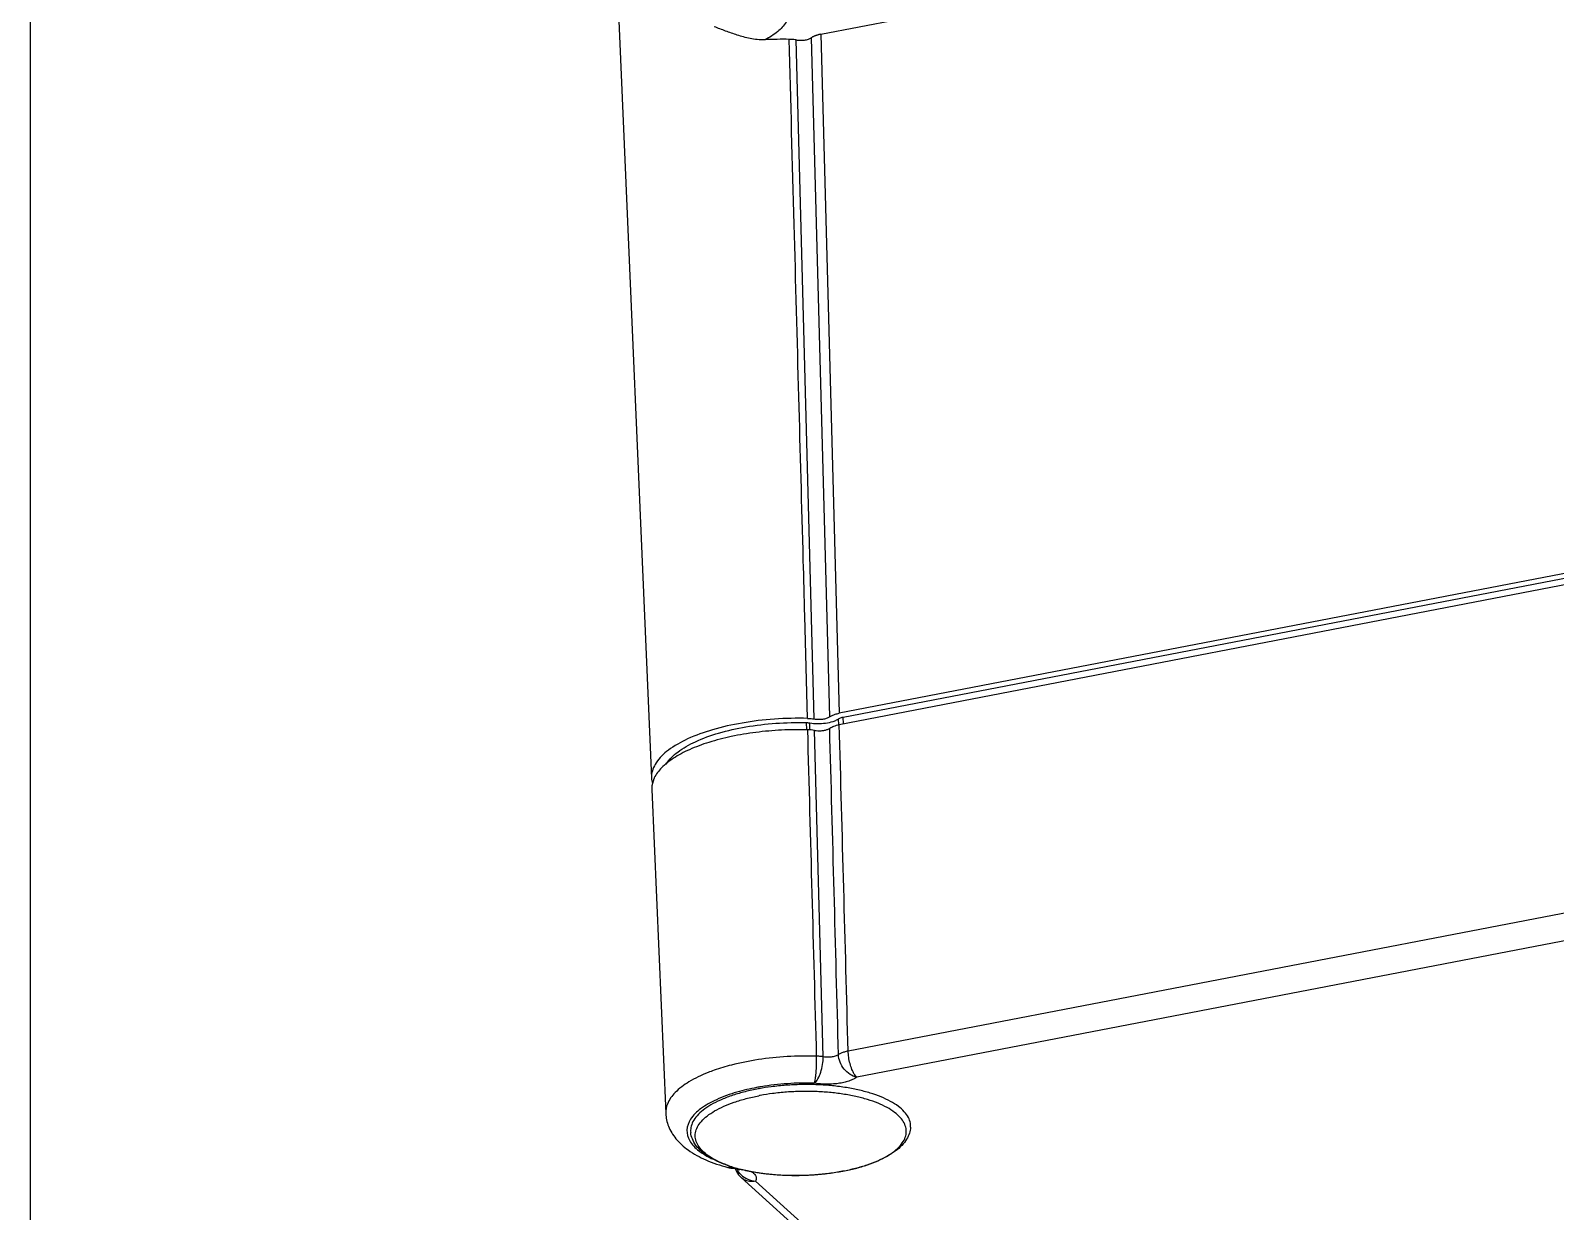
# Model space of a CAD drawing. Header units: millimetres. Extents: x 306 to 1885, y 393 to 1000.
# Drawn here: x 305.9 to 372, y 634.4 to 685.6 of the extents above; entities that cross this region are included whole.
import ezdxf

# ---------------------------------------------------------------- set-up
doc = ezdxf.new("R2010")
doc.units = ezdxf.units.MM

# ---------------------------------------------------------------- blocks, each defined once
blk = doc.blocks.new('*u3')
at = {"color": 7}
for p, q in [((57.87, 32.685), (20.479, 66.401)), ((58.561, 32.511), (21.171, 66.227)), ((53.655, 32.211), (53.671, 32.214)), ((53.672, 32.21), (53.656, 32.207)), ((58.706, 32.122), (58.644, 32.144)), ((58.864, 32.082), (58.706, 32.122)), ((59.055, 32.054), (58.864, 32.082)), ((62.868, 13.826), (62.195, 29.421)), ((-10.536, 15.439), (52.988, 27.679)), ((54.611, 26.694), (55.03, 10.972)), ((-10.118, 14.181), (53.406, 26.42)), ((64.52, -24.665), (62.882, 13.276)), ((53.643, 10.33), (-9.744, -1.883)), ((-9.554, -1.516), (53.832, 10.697)), ((53.63, 10.659), (53.643, 10.33)), ((53.858, 10.699), (53.874, 10.416)), ((55.181, -22.391), (54.305, 10.318)), ((55.039, 10.421), (55.912, -22.287)), ((55.249, 10.941), (55.252, 10.61)), ((55.357, 10.392), (55.493, 5.451)), ((55.404, 10.943), (55.41, 10.595)), ((-9.539, -2.065), (53.843, 10.147)), ((54.719, -22.562), (53.843, 10.147)), ((54.725, -22.561), (-8.366, -34.717))]:
    blk.add_line(p, q, dxfattribs=at)
for centre, radius, start, end in [((57.786, 31.567), 1.121, 65.98833, 85.72747), ((57.791, 31.583), 1.105, 45.73376, 65.89499), ((57.895, 31.77), 0.997, 27.28302, 48.08703), ((56.601, 24.229), 8.139, 75.52919, 76.53266), ((56.803, 25.13), 7.21, 73.05165, 75.29165), ((56.824, 25.076), 7.263, 72.2546, 75.56868), ((57.898, 31.771), 0.994, 18.88333, 27.30246), ((56.982, 25.722), 6.591, 71.88716, 73.03972), ((57.142, 26.209), 6.078, 70.42043, 71.89008), ((57.003, 25.652), 6.659, 71.77513, 72.21055), ((58.949, 31.06), 1, 74.84438, 83.88635), ((57.082, 25.889), 6.409, 70.89638, 71.77873), ((59.126, 31.71), 0.325, 75.10051, 93.28893), ((58.141, 27.756), 4.257, 61.82372, 64.91207), ((55.668, 39.64), 11.664, 279.53893, 280.60791), ((55.714, 38.914), 10.533, 280.52448, 280.90561), ((55.715, 39.061), 11.01, 280.33902, 280.90515), ((61.479, 13.867), 1.404, 334.55059, 336.28787), ((56.515, -3.794), 18.524, 269.17585, 272.77084)]:
    blk.add_arc(centre, radius, start, end, dxfattribs=at)
for points, start_tangent, end_tangent in [([(53.671, 32.214), (54.337, 32.32), (55.044, 32.391), (55.762, 32.421), (56.478, 32.412), (57.181, 32.362), (57.857, 32.272), (58.496, 32.144)], (0.982232, 0.187673), (0.972482, -0.232977)), ([(53.672, 32.21), (54.326, 32.316), (55.006, 32.385), (55.698, 32.418), (56.39, 32.413), (57.069, 32.37), (57.723, 32.29), (58.338, 32.175), (58.633, 32.103)], (0.981939, 0.189198), (0.967145, -0.254225)), ([(58.06, 32.229), (58.031, 32.248), (57.896, 32.371), (57.834, 32.518), (57.87, 32.685)], (-0.846793, 0.531922), (0.480398, 0.87705)), ([(57.87, 32.685), (58.151, 32.696), (58.408, 32.617), (58.56, 32.512)], (0.981939, 0.189198), (0.744523, -0.667597)), ([(58.562, 32.374), (58.757, 32.115)], (0.715927, -0.698175), (0.468849, -0.883278)), ([(50.398, 30.083), (50.452, 30.374), (50.59, 30.668), (50.819, 30.961), (51.135, 31.239), (51.528, 31.491), (51.984, 31.716), (52.496, 31.911), (53.056, 32.076), (53.655, 32.211)], (0.052658, 0.998613), (0.981939, 0.189198)), ([(53.656, 32.207), (53.055, 32.071), (52.487, 31.9), (51.979, 31.701), (51.541, 31.478), (51.179, 31.235), (50.902, 30.976), (50.713, 30.706), (50.618, 30.43), (50.616, 30.153), (50.71, 29.881)], (-0.981644, -0.190724), (0.462229, -0.886761)), ([(58.966, 32.019), (59.043, 32.054), (59.055, 32.053)], (0.757211, 0.653171), (0.983841, -0.179046)), ([(59, 32.011), (59.108, 32.034)], (0.937063, 0.34916), (0.998296, 0.058355)), ([(59.179, 31.936), (59.411, 31.847), (59.848, 31.641), (60.208, 31.412), (60.483, 31.164), (60.669, 30.901), (60.762, 30.629), (60.761, 30.352)], (0.942116, -0.335286), (-0.171541, -0.985177)), ([(59.18, 31.946), (59.617, 31.774), (60.078, 31.534), (60.457, 31.259), (60.737, 30.96), (60.912, 30.65), (60.99, 30.339)], (0.944904, -0.327348), (0.10077, -0.99491)), ([(62.195, 29.421), (62.062, 30.04), (61.705, 30.641), (61.112, 31.184), (60.259, 31.66), (59.21, 32.024)], (-0.043146, 0.999069), (-0.965239, 0.261368)), ([(61.174, 30.221), (61.039, 30.738), (60.599, 31.22), (60.151, 31.508)], (0.038603, 0.999255), (-0.881077, 0.472974)), ([(57.798, 28.25), (58.441, 28.395), (59.033, 28.573), (59.562, 28.781), (60.019, 29.013), (60.396, 29.267), (60.685, 29.537), (60.881, 29.818), (60.981, 30.106), (60.99, 30.339)], (0.981939, 0.189198), (-0.099008, 0.995087)), ([(57.815, 28.175), (58.765, 28.399), (59.755, 28.762), (60.513, 29.204), (60.995, 29.699), (61.174, 30.221)], (0.982894, 0.184172), (0.038603, 0.999255)), ([(60.761, 30.352), (60.666, 30.076)], (-0.171541, -0.985177), (-0.460762, -0.887524)), ([(50.398, 30.083), (50.408, 29.899), (50.506, 29.614), (50.7, 29.34), (50.987, 29.081), (51.362, 28.843), (51.818, 28.628), (52.344, 28.442), (52.933, 28.288), (53.573, 28.168), (54.253, 28.084), (54.961, 28.039), (55.681, 28.034), (56.404, 28.067), (57.115, 28.14), (57.691, 28.23)], (-0.051624, -0.998667), (0.98376, 0.179487)), ([(50.71, 29.881), (50.896, 29.618), (51.171, 29.37), (51.531, 29.14), (51.968, 28.934), (52.474, 28.755), (53.041, 28.607), (53.656, 28.492), (54.31, 28.412), (54.989, 28.369), (55.681, 28.364), (56.373, 28.396), (57.053, 28.466), (57.638, 28.558)], (0.462229, -0.886761), (0.983176, 0.182662)), ([(60.666, 30.076), (60.477, 29.806), (60.2, 29.547), (59.838, 29.303), (59.399, 29.08), (58.891, 28.881), (58.324, 28.711), (57.707, 28.571)], (-0.460762, -0.887524), (-0.981939, -0.189198)), ([(59.863, 27.345), (60.158, 27.455), (61.079, 27.904), (61.742, 28.418), (62.116, 28.971), (62.194, 29.421)], (0.943097, 0.332518), (-0.033798, 0.999429)), ([(52.988, 27.679), (53.198, 27.795), (53.433, 27.882), (53.681, 27.944), (53.959, 27.989), (54.28, 28.013), (54.644, 28.008), (55.026, 27.965)], (0.82076, 0.571273), (0.985273, -0.170988)), ([(55.026, 27.965), (54.862, 27.757), (54.726, 27.443), (54.638, 27.07), (54.611, 26.694)], (-0.771386, -0.636368), (0.013925, -0.999903)), ([(55.026, 27.965), (54.989, 27.799), (54.959, 27.562), (54.937, 27.275), (54.925, 26.966), (54.925, 26.666)], (-0.293425, -0.955982), (0.02164, -0.999766)), ([(55.026, 27.965), (56.325, 27.989), (57.601, 28.137)], (0.999586, -0.028777), (0.986159, 0.165802)), ([(52.988, 27.679), (53.317, 27.54), (53.599, 27.284), (53.794, 26.95), (53.871, 26.588)], (0.979309, -0.202372), (0.038534, -0.999257)), ([(52.988, 27.679), (53.11, 27.526), (53.223, 27.299), (53.315, 27.021), (53.379, 26.719), (53.406, 26.42)], (0.742655, -0.669674), (0.031458, -0.999505)), ([(54.925, 26.666), (56.344, 26.687), (57.733, 26.832), (59.025, 27.092), (59.863, 27.345)], (0.999586, -0.028777), (0.943097, 0.332518)), ([(53.406, 26.42), (53.589, 26.464), (53.746, 26.52), (53.871, 26.588)], (0.982733, 0.185027), (0.830803, 0.556567)), ([(53.871, 26.588), (53.949, 26.634), (54.035, 26.667), (54.121, 26.69), (54.217, 26.706), (54.334, 26.715), (54.47, 26.712), (54.611, 26.694)], (0.804305, 0.594217), (0.982008, -0.188842)), ([(53.871, 26.588), (54.082, 18.748), (54.294, 10.869)], (0.026989, -0.999636), (0.026876, -0.999639)), ([(54.611, 26.694), (54.712, 26.68), (54.817, 26.671), (54.925, 26.666)], (0.986941, -0.161081), (0.999695, -0.024689)), ([(54.925, 26.666), (55.138, 18.833), (55.353, 10.942)], (0.027217, -0.99963), (0.027129, -0.999632)), ([(53.406, 26.42), (53.619, 18.569), (53.832, 10.697)], (0.027118, -0.999632), (0.02696, -0.999637)), ([(55.353, 10.942), (56.61, 10.959), (57.852, 11.069), (59.034, 11.268), (60.113, 11.549), (61.054, 11.902), (61.822, 12.316), (62.393, 12.775), (62.746, 13.264)], (0.999723, -0.023552), (0.429674, 0.902984)), ([(55.357, 10.392), (56.96, 10.429), (58.515, 10.616), (59.936, 10.941), (61.142, 11.386), (62.067, 11.927), (62.657, 12.534), (62.881, 13.171), (62.881, 13.275)], (0.999709, -0.024103), (-0.052732, 0.998609)), ([(62.764, 13.303), (62.869, 13.766), (62.868, 13.826)], (0.402099, 0.915596), (-0.046471, 0.99892)), ([(62.881, 13.275), (62.838, 13.529)], (-0.052732, 0.998609), (-0.271852, 0.962339)), ([(62.176, 12.594), (62.165, 12.577), (61.616, 12.014), (60.765, 11.516), (59.645, 11.102), (58.335, 10.802), (56.893, 10.63), (55.41, 10.595)], (-0.53055, -0.847654), (-0.999705, 0.024291)), ([(53.874, 10.416), (53.812, 10.381), (53.734, 10.352), (53.643, 10.33)], (-0.823351, -0.567532), (-0.981939, -0.189198)), ([(54.294, 10.869), (54.095, 10.769), (53.832, 10.697)], (-0.822892, -0.568198), (-0.981939, -0.189198)), ([(54.305, 10.318), (54.18, 10.249), (54.025, 10.191), (53.843, 10.147)], (-0.823351, -0.567532), (-0.981939, -0.189198)), ([(53.963, 10.468), (53.874, 10.416)], (-0.888283, -0.459297), (-0.823351, -0.567532)), ([(54.13, 10.538), (53.963, 10.468)], (-0.947836, -0.318759), (-0.888283, -0.459297)), ([(55.252, 10.61), (54.888, 10.642), (54.492, 10.62), (54.13, 10.538)], (-0.986078, 0.166282), (-0.947836, -0.318759)), ([(55.03, 10.972), (54.87, 10.988), (54.701, 10.986), (54.539, 10.964), (54.399, 10.923), (54.294, 10.869)], (-0.985766, 0.168125), (-0.822892, -0.568198)), ([(55.039, 10.421), (54.841, 10.439), (54.631, 10.427), (54.443, 10.384), (54.305, 10.318)], (-0.986081, 0.166264), (-0.823351, -0.567532)), ([(55.03, 10.972), (55.187, 10.951), (55.353, 10.942)], (0.985766, -0.168125), (0.999723, -0.023552)), ([(55.357, 10.392), (55.194, 10.401), (55.039, 10.421)], (-0.999709, 0.024103), (-0.986081, 0.166264)), ([(55.41, 10.595), (55.329, 10.6), (55.252, 10.61)], (-0.999705, 0.024291), (-0.986078, 0.166282)), ([(55.493, 5.451), (55.566, 2.782), (55.781, -5.091), (56.007, -13.4), (56.248, -22.316)], (0.027414, -0.999624), (0.027013, -0.999635)), ([(53.717, -29.059), (54.265, -28.942), (54.793, -28.802), (55.327, -28.618), (55.832, -28.377), (56.26, -28.069), (56.565, -27.686), (56.726, -27.233), (56.745, -26.708), (56.639, -26.112), (56.45, -25.462), (56.26, -24.808), (56.155, -24.198), (56.19, -23.642), (56.398, -23.138), (56.801, -22.689), (57.41, -22.297)], (0.98194, 0.189193), (0.891571, 0.452882)), ([(54.725, -22.561), (54.769, -22.552), (54.813, -22.542), (54.857, -22.53), (54.898, -22.519), (54.938, -22.506), (54.977, -22.492), (55.017, -22.477), (55.057, -22.46), (55.098, -22.44), (55.139, -22.418), (55.181, -22.391)], (0.981939, 0.189198), (0.823351, 0.567532)), ([(55.912, -22.287), (55.713, -22.27), (55.505, -22.282), (55.32, -22.325), (55.181, -22.391)], (-0.986545, 0.163491), (-0.823351, -0.567532)), ([(55.912, -22.287), (56.02, -22.302), (56.133, -22.312), (56.248, -22.316)], (0.986545, -0.163491), (0.999895, -0.014459)), ([(57.41, -22.297), (57.786, -22.306), (58.13, -22.357), (58.447, -22.431), (58.745, -22.519), (59.032, -22.616), (59.31, -22.717), (59.583, -22.82), (59.853, -22.92)], (0.998826, 0.048449), (0.939226, -0.343298))]:
    blk.add_spline(points, degree=3, dxfattribs=dict(at, start_tangent=start_tangent, end_tangent=end_tangent))
blk = doc.blocks.new('u15')
at = {"layer": 'Defpoints', "color": 2}
blk.add_lwpolyline([(0, 230.964), (165.144, 230.964), (165.144, 0), (0, 0)], close=True, dxfattribs=at)
at = {"xscale": 0.8999999999999773, "yscale": 0.8999999999999773, "zscale": 0.9}
blk.add_blockref('*u3', (81.626, 104.232), dxfattribs=at)

msp = doc.modelspace()

# ---------------------------------------------------------------- block references
at = {"rotation": 180}
msp.add_blockref('u15', (471.008, 769.39), dxfattribs=at)

doc.saveas('drawing.dxf')
